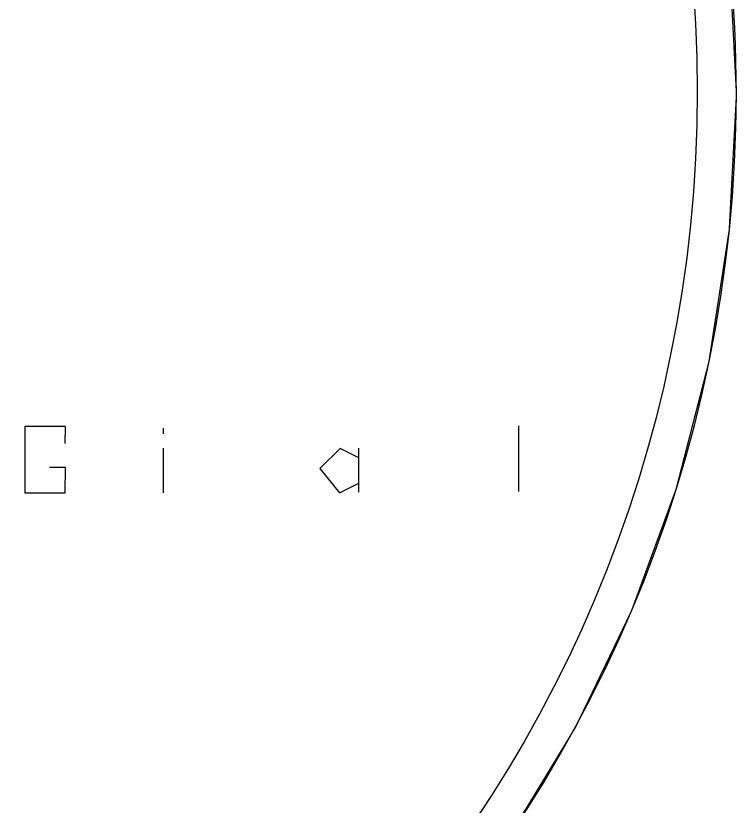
# Model space of a CAD drawing. Extents: x 0 to 595, y -1 to 841.
# Drawn here: x 430.53 to 475.85, y 485.11 to 534.6 of the extents above; entities that cross this region are included whole.
import ezdxf

# ---------------------------------------------------------------- set-up
doc = ezdxf.new("R2010")
doc.units = 0
doc.header["$MEASUREMENT"] = 0
doc.header["$XCLIPFRAME"] = 2
doc.linetypes.add('atContinuous2', pattern=[0])
doc.layers.add('at_Entity', color=7, linetype='Continuous')
doc.layers.add('at_Rect', color=7, linetype='Continuous')
picture_1 = doc.add_image_def('image1.jpg', size_in_pixel=(1446, 2048))

msp = doc.modelspace()

# ---------------------------------------------------------------- linework, layer by layer
at = {"color": 28}
for p, q in [((433.648, 508.88), (431.109, 508.88)), ((431.109, 508.88), (431.109, 504.735)), ((433.621, 507.815), (433.648, 508.88)), ((433.648, 506.313), (432.638, 506.313)), ((433.621, 504.735), (433.648, 506.313)), ((431.109, 504.735), (433.621, 504.735))]:
    msp.add_line(p, q, dxfattribs=at)
at = {"layer": 'at_Entity', "color": 7}
msp.add_lwpolyline([(475.237, 538.201, 0.0822, 0.0822, 0), (475.682, 529.697, 0.0822, 0.0822, 0), (475.229, 521.184, 0.0822, 0.0822, 0), (473.955, 512.925, 0.0822, 0.0822, 0), (471.9, 504.96, 0.0822, 0.0822, 0), (469.104, 497.329, 0.0822, 0.0822, 0), (465.609, 490.073, 0.0822, 0.0822, 0), (461.455, 483.234, 0.0822, 0.0822, 0), (456.683, 476.85, 0.0822, 0.0822, 0), (451.332, 470.964, 0.0822, 0.0822, 0), (445.444, 465.615, 0.0822, 0.0822, 0), (439.06, 460.844, 0.0822, 0.0822, 0), (432.219, 456.691, 0.0822, 0.0822, 0), (424.962, 453.198, 0.0822, 0.0822, 0), (417.331, 450.405, 0.0822, 0.0822, 0), (409.365, 448.352, 0.0822, 0.0822, 0), (401.105, 447.08, 0.0822, 0.0822, 0), (392.592, 446.629, 0.0822, 0.0822, 0), (384.08, 447.082, 0.0822, 0.0822, 0)], format="xyseb", dxfattribs=at)
at = {"layer": 'at_Entity', "color": 7, "linetype": 'atContinuous2'}
msp.add_circle((391.384, 529.876), 81.838, dxfattribs=at)
for centre, radius, start, end in [((392.646, 529.734), 83.031, 359.97459, 90.0226), ((392.537, 529.783), 83.144, 270.03795, 359.94078)]:
    msp.add_arc(centre, radius, start, end, dxfattribs=at)
at = {"layer": 'at_Rect', "color": 28}
for p, q in [((439.791, 508.413), (439.791, 508.786)), ((462.032, 508.926), (462.017, 504.819)), ((439.775, 507.527), (439.775, 504.735)), ((450.85, 507.511), (449.59, 506.252)), ((452.016, 506.921), (450.85, 507.511)), ((452, 507.527), (452, 504.76)), ((449.59, 506.252), (450.819, 504.735)), ((450.819, 504.735), (452.016, 505.335))]:
    msp.add_line(p, q, dxfattribs=at)

# ---------------------------------------------------------------- pictures from other files: only their frames are drawn
image = msp.add_image(picture_1, insert=(0, 0.007), size_in_units=(594.459, 841.545))
image.set_boundary_path([(0.0258, 2047.9834), (1446.026, 2047.9834), (1446.026, -0.0166), (0.0258, -0.0166), (0.0258, 2047.9834)])

doc.saveas('drawing.dxf')
